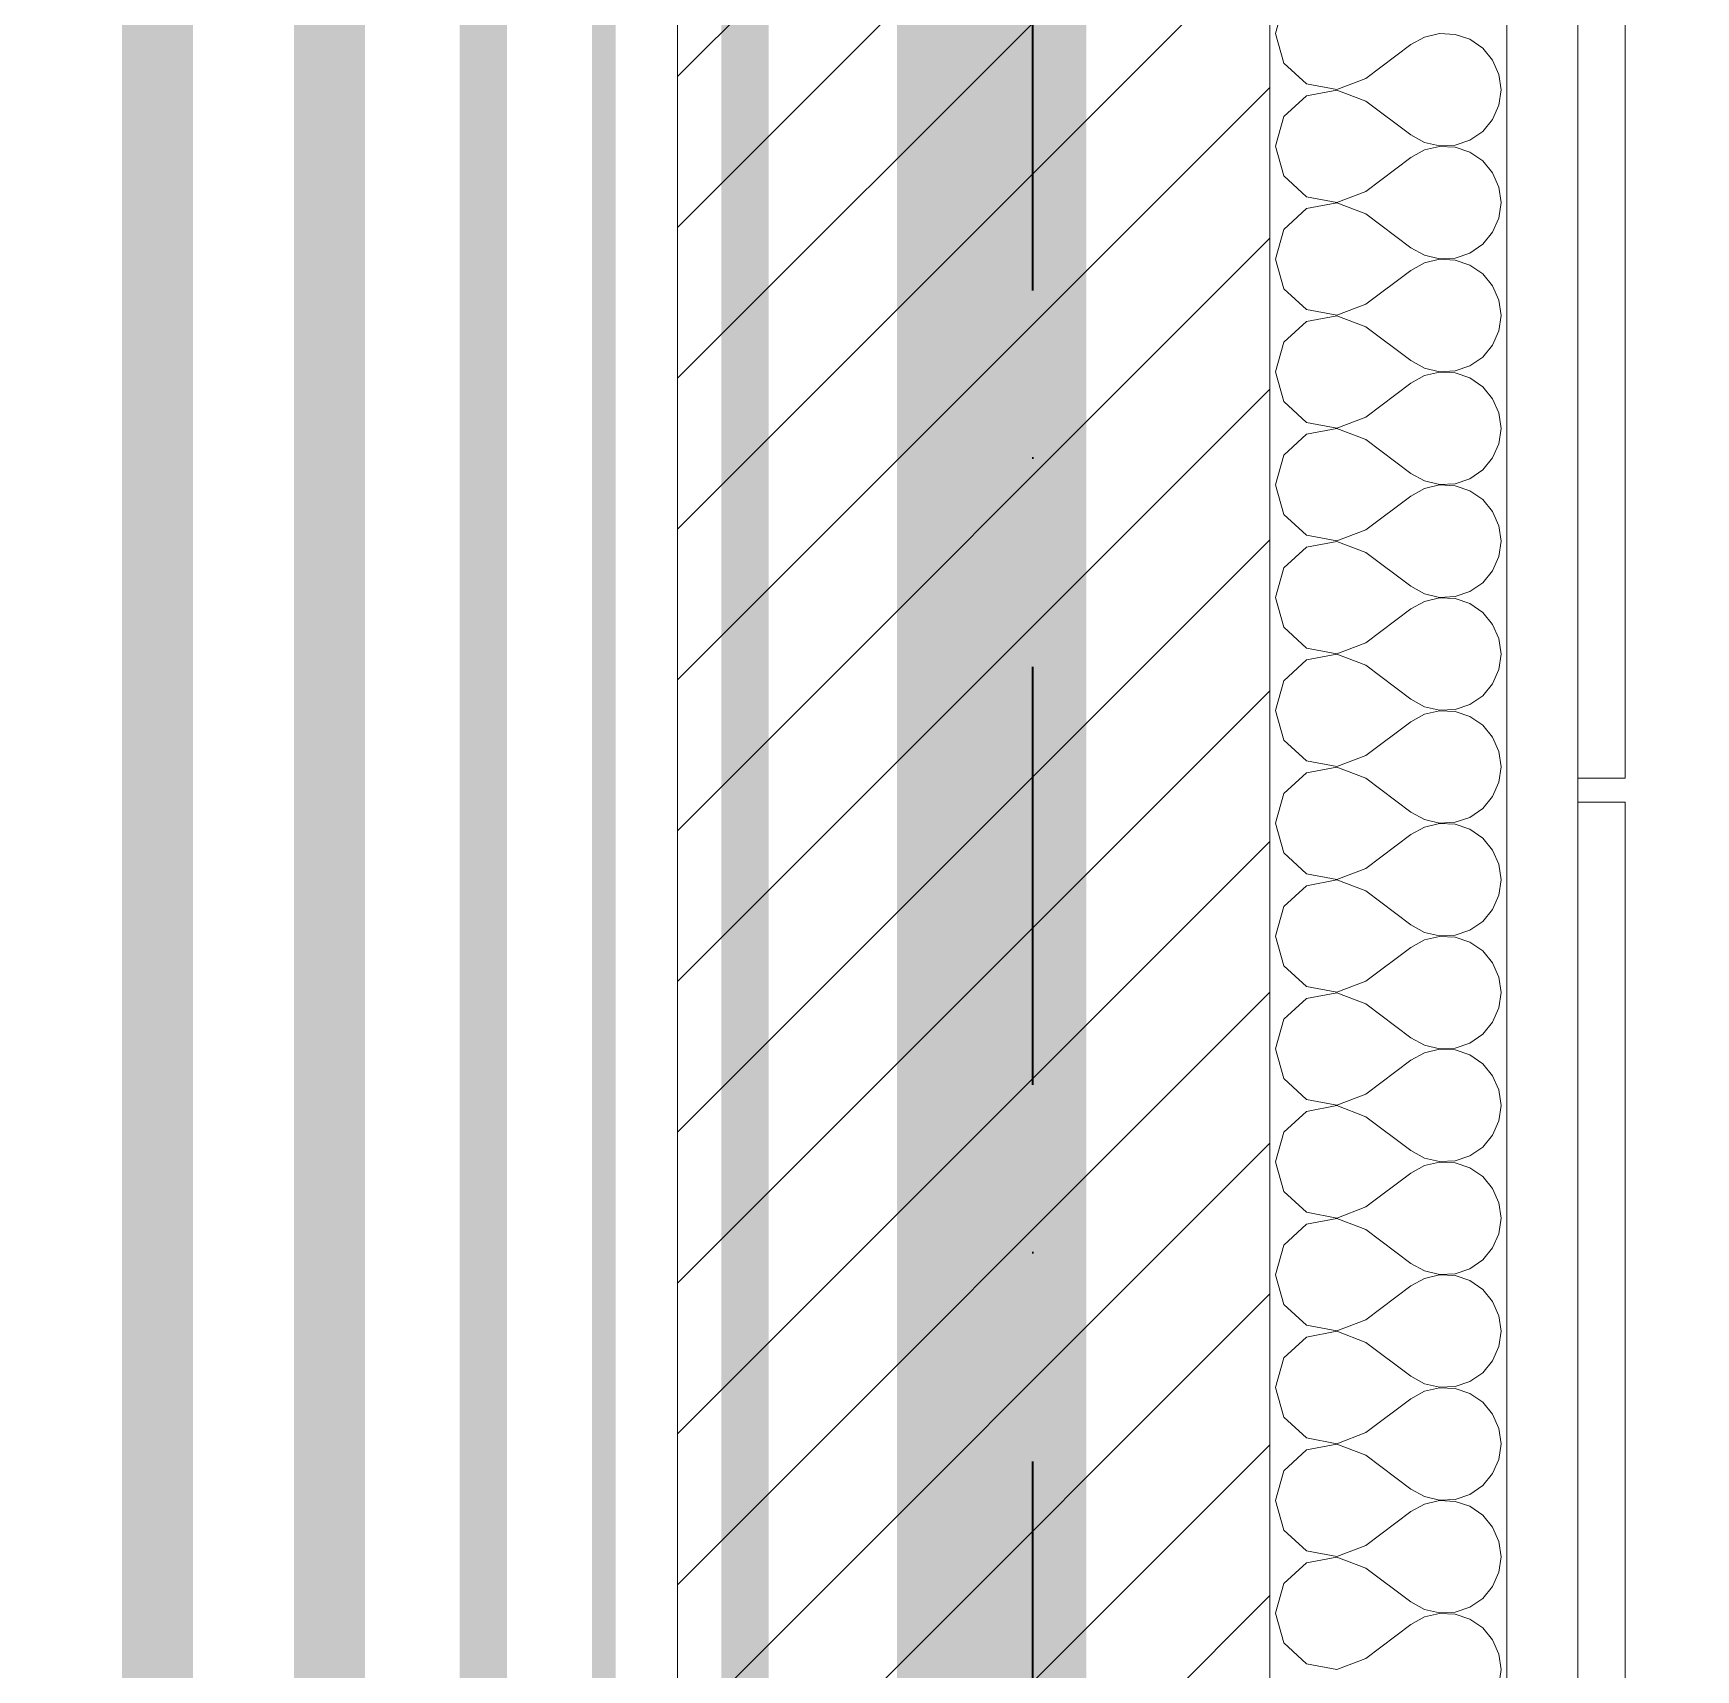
# Model space of a CAD drawing. Header units: millimetres. Extents: x 1322820 to 1391563, y 1051909 to 1098256.
# Drawn here: x 1361307 to 1362008, y 1081704 to 1082395 of the extents above; entities that cross this region are included whole.
import ezdxf
from ezdxf.enums import TextEntityAlignment as Align

# ---------------------------------------------------------------- set-up
doc = ezdxf.new("R2010")
doc.units = ezdxf.units.MM
doc.header["$MEASUREMENT"] = 0
doc.linetypes.add('Dot & Dashed', pattern=[335.138881, 176.388884, -88.194442, 0, -70.555556])
doc.linetypes.add('DUBLU_INTRERUPT', pattern=[1.093612, 0.529167, -0.211667, 0.141111, -0.211667])
doc.layers.get('0').update_dxf_attribs({"true_color": 0x787878})
for name, color, linetype, true_color in [('arhitectura - decoratii fatada', 7, 'Continuous', 0x787878), ('New_arhitectura - axe', 7, 'Continuous', 0x787878), ('New_rezistenta - pereti de rezistenta', 7, 'Continuous', 0x787878)]:
    doc.layers.add(name, color=color, linetype=linetype, true_color=true_color)
for name, color, linetype, lineweight, true_color in [('arhitectura - decoratii fatada_Pen_No__101', 7, 'Continuous', 13, 0x787878), ('New_arhitectura - axe_Pen_No__201', 7, 'Continuous', 35, 0x787878), ('New_arhitectura - suprafete DTAC_Pen_No__14', 7, 'Continuous', 18, 0x787878), ('New_rezistenta - pereti de rezistenta_Pen_No__1', 7, 'Continuous', 13, 0x787878), ('New_rezistenta - pereti de rezistenta_Pen_No__21', 7, 'Continuous', 20, 0x787878)]:
    doc.layers.add(name, color=color, linetype=linetype, lineweight=lineweight, true_color=true_color)
doc.layers.add('Circuite', color=7, linetype='Continuous', lineweight=25)
doc.layers.add('circuite iluminat vitali', color=1, linetype='Continuous')
doc.layers.add('circuite prize vitali', color=1, linetype='Continuous')
doc.styles.add('GENERATED_STYLE_1', font='arialbd.ttf')

# ---------------------------------------------------------------- blocks, each defined once
blk = doc.blocks.new('*X42', base_point=(1356235.24, 1078942.57))
at = {"layer": 'New_rezistenta - pereti de rezistenta_Pen_No__1', "color": 7, "linetype": 'Continuous', "lineweight": 13}
for p, q in [((1361834.48, 1082407.47), (1361830.92, 1082394.95)), ((1361830.92, 1082394.95), (1361834.48, 1082382.43)), ((1361869.01, 1082375.9), (1361888.06, 1082390.19)), ((1361893.81, 1082393.37), (1361888.06, 1082390.19)), ((1361900.21, 1082394.86), (1361893.81, 1082393.37)), ((1361906.77, 1082394.54), (1361900.21, 1082394.86)), ((1361913, 1082392.44), (1361906.77, 1082394.54)), ((1361918.41, 1082388.72), (1361913, 1082392.44)), ((1361834.48, 1082382.43), (1361844.08, 1082373.66)), ((1361922.6, 1082383.66), (1361918.41, 1082388.72)), ((1361925.25, 1082377.65), (1361922.6, 1082383.66)), ((1361856.87, 1082371.24), (1361869.01, 1082375.9)), ((1361926.16, 1082371.14), (1361925.25, 1082377.65)), ((1361844.08, 1082368.63), (1361834.48, 1082359.85)), ((1361844.08, 1082373.66), (1361856.87, 1082371.24)), ((1361856.87, 1082371.05), (1361844.08, 1082368.63)), ((1361869.01, 1082366.38), (1361856.87, 1082371.05)), ((1361925.25, 1082364.64), (1361926.16, 1082371.14)), ((1361869.01, 1082366.38), (1361888.06, 1082352.09)), ((1361922.6, 1082358.62), (1361925.25, 1082364.64)), ((1361834.48, 1082359.85), (1361830.92, 1082347.33)), ((1361918.41, 1082353.57), (1361922.6, 1082358.62)), ((1361830.92, 1082347.33), (1361834.48, 1082334.81)), ((1361888.06, 1082352.09), (1361893.81, 1082348.92)), ((1361893.81, 1082348.92), (1361900.21, 1082347.43)), ((1361900.21, 1082347.24), (1361893.81, 1082345.75)), ((1361900.21, 1082347.43), (1361906.77, 1082347.75)), ((1361906.77, 1082346.92), (1361900.21, 1082347.24)), ((1361906.77, 1082347.75), (1361913, 1082349.85)), ((1361913, 1082349.85), (1361918.41, 1082353.57)), ((1361869.01, 1082328.28), (1361888.06, 1082342.57)), ((1361893.81, 1082345.75), (1361888.06, 1082342.57)), ((1361913, 1082344.82), (1361906.77, 1082346.92)), ((1361918.41, 1082341.1), (1361913, 1082344.82)), ((1361922.6, 1082336.04), (1361918.41, 1082341.1)), ((1361834.48, 1082334.81), (1361844.08, 1082326.04)), ((1361925.25, 1082330.03), (1361922.6, 1082336.04)), ((1361856.87, 1082323.62), (1361869.01, 1082328.28)), ((1361926.16, 1082323.52), (1361925.25, 1082330.03)), ((1361844.08, 1082321.01), (1361834.48, 1082312.23)), ((1361844.08, 1082326.04), (1361856.87, 1082323.62)), ((1361856.87, 1082323.43), (1361844.08, 1082321.01)), ((1361869.01, 1082318.76), (1361856.87, 1082323.43)), ((1361925.25, 1082317.02), (1361926.16, 1082323.52)), ((1361834.48, 1082312.23), (1361830.92, 1082299.71)), ((1361869.01, 1082318.76), (1361888.06, 1082304.48)), ((1361922.6, 1082311.01), (1361925.25, 1082317.02)), ((1361913, 1082302.23), (1361918.41, 1082305.95)), ((1361918.41, 1082305.95), (1361922.6, 1082311.01)), ((1361830.92, 1082299.71), (1361834.48, 1082287.2)), ((1361888.06, 1082304.48), (1361893.81, 1082301.3)), ((1361893.81, 1082298.13), (1361888.06, 1082294.95)), ((1361893.81, 1082301.3), (1361900.21, 1082299.81)), ((1361900.21, 1082299.62), (1361893.81, 1082298.13)), ((1361900.21, 1082299.81), (1361906.77, 1082300.13)), ((1361906.77, 1082299.3), (1361900.21, 1082299.62)), ((1361906.77, 1082300.13), (1361913, 1082302.23)), ((1361913, 1082297.2), (1361906.77, 1082299.3)), ((1361869.01, 1082280.67), (1361888.06, 1082294.95)), ((1361918.41, 1082293.48), (1361913, 1082297.2)), ((1361922.6, 1082288.42), (1361918.41, 1082293.48)), ((1361834.48, 1082287.2), (1361844.08, 1082278.42)), ((1361925.25, 1082282.41), (1361922.6, 1082288.42)), ((1361844.08, 1082278.42), (1361856.87, 1082276)), ((1361856.87, 1082276), (1361869.01, 1082280.67)), ((1361926.16, 1082275.9), (1361925.25, 1082282.41)), ((1361844.08, 1082273.39), (1361834.48, 1082264.61)), ((1361856.87, 1082275.81), (1361844.08, 1082273.39)), ((1361869.01, 1082271.14), (1361856.87, 1082275.81)), ((1361869.01, 1082271.14), (1361888.06, 1082256.86)), ((1361925.25, 1082269.4), (1361926.16, 1082275.9)), ((1361834.48, 1082264.61), (1361830.92, 1082252.09)), ((1361918.41, 1082258.33), (1361922.6, 1082263.39)), ((1361922.6, 1082263.39), (1361925.25, 1082269.4)), ((1361888.06, 1082256.86), (1361893.81, 1082253.68)), ((1361913, 1082254.61), (1361918.41, 1082258.33)), ((1361830.92, 1082252.09), (1361834.48, 1082239.58)), ((1361893.81, 1082250.51), (1361888.06, 1082247.33)), ((1361893.81, 1082253.68), (1361900.21, 1082252.19)), ((1361900.21, 1082252), (1361893.81, 1082250.51)), ((1361900.21, 1082252.19), (1361906.77, 1082252.51)), ((1361906.77, 1082251.68), (1361900.21, 1082252)), ((1361906.77, 1082252.51), (1361913, 1082254.61)), ((1361913, 1082249.58), (1361906.77, 1082251.68)), ((1361918.41, 1082245.86), (1361913, 1082249.58)), ((1361869.01, 1082233.05), (1361888.06, 1082247.33)), ((1361922.6, 1082240.8), (1361918.41, 1082245.86)), ((1361834.48, 1082239.58), (1361844.08, 1082230.8)), ((1361925.25, 1082234.79), (1361922.6, 1082240.8)), ((1361844.08, 1082230.8), (1361856.87, 1082228.38)), ((1361856.87, 1082228.19), (1361844.08, 1082225.77)), ((1361856.87, 1082228.38), (1361869.01, 1082233.05)), ((1361869.01, 1082223.52), (1361856.87, 1082228.19)), ((1361926.16, 1082228.28), (1361925.25, 1082234.79)), ((1361925.25, 1082221.78), (1361926.16, 1082228.28)), ((1361844.08, 1082225.77), (1361834.48, 1082216.99)), ((1361869.01, 1082223.52), (1361888.06, 1082209.24)), ((1361922.6, 1082215.77), (1361925.25, 1082221.78)), ((1361834.48, 1082216.99), (1361830.92, 1082204.48)), ((1361918.41, 1082210.71), (1361922.6, 1082215.77)), ((1361888.06, 1082209.24), (1361893.81, 1082206.06)), ((1361906.77, 1082204.89), (1361913, 1082206.99)), ((1361913, 1082206.99), (1361918.41, 1082210.71)), ((1361830.92, 1082204.48), (1361834.48, 1082191.96)), ((1361893.81, 1082202.89), (1361888.06, 1082199.71)), ((1361893.81, 1082206.06), (1361900.21, 1082204.57)), ((1361900.21, 1082204.38), (1361893.81, 1082202.89)), ((1361900.21, 1082204.57), (1361906.77, 1082204.89)), ((1361906.77, 1082204.06), (1361900.21, 1082204.38)), ((1361913, 1082201.96), (1361906.77, 1082204.06)), ((1361918.41, 1082198.24), (1361913, 1082201.96)), ((1361869.01, 1082185.43), (1361888.06, 1082199.71)), ((1361922.6, 1082193.18), (1361918.41, 1082198.24)), ((1361925.25, 1082187.17), (1361922.6, 1082193.18)), ((1361834.48, 1082191.96), (1361844.08, 1082183.18)), ((1361926.16, 1082180.67), (1361925.25, 1082187.17)), ((1361844.08, 1082183.18), (1361856.87, 1082180.76)), ((1361856.87, 1082180.57), (1361844.08, 1082178.15)), ((1361856.87, 1082180.76), (1361869.01, 1082185.43)), ((1361869.01, 1082175.9), (1361856.87, 1082180.57)), ((1361925.25, 1082174.16), (1361926.16, 1082180.67)), ((1361844.08, 1082178.15), (1361834.48, 1082169.37)), ((1361869.01, 1082175.9), (1361888.06, 1082161.62)), ((1361922.6, 1082168.15), (1361925.25, 1082174.16)), ((1361834.48, 1082169.37), (1361830.92, 1082156.86)), ((1361918.41, 1082163.09), (1361922.6, 1082168.15)), ((1361888.06, 1082161.62), (1361893.81, 1082158.44)), ((1361893.81, 1082158.44), (1361900.21, 1082156.95)), ((1361906.77, 1082157.27), (1361913, 1082159.37)), ((1361913, 1082159.37), (1361918.41, 1082163.09)), ((1361830.92, 1082156.86), (1361834.48, 1082144.34)), ((1361869.01, 1082137.81), (1361888.06, 1082152.09)), ((1361893.81, 1082155.27), (1361888.06, 1082152.09)), ((1361900.21, 1082156.76), (1361893.81, 1082155.27)), ((1361900.21, 1082156.95), (1361906.77, 1082157.27)), ((1361906.77, 1082156.44), (1361900.21, 1082156.76)), ((1361913, 1082154.34), (1361906.77, 1082156.44)), ((1361918.41, 1082150.62), (1361913, 1082154.34)), ((1361834.48, 1082144.34), (1361844.08, 1082135.56)), ((1361922.6, 1082145.56), (1361918.41, 1082150.62)), ((1361925.25, 1082139.55), (1361922.6, 1082145.56)), ((1361856.87, 1082133.14), (1361869.01, 1082137.81)), ((1361926.16, 1082133.05), (1361925.25, 1082139.55)), ((1361844.08, 1082130.53), (1361834.48, 1082121.75)), ((1361844.08, 1082135.56), (1361856.87, 1082133.14)), ((1361856.87, 1082132.95), (1361844.08, 1082130.53)), ((1361869.01, 1082128.28), (1361856.87, 1082132.95)), ((1361925.25, 1082126.54), (1361926.16, 1082133.05)), ((1361869.01, 1082128.28), (1361888.06, 1082114)), ((1361922.6, 1082120.53), (1361925.25, 1082126.54)), ((1361834.48, 1082121.75), (1361830.92, 1082109.24)), ((1361918.41, 1082115.47), (1361922.6, 1082120.53)), ((1361830.92, 1082109.24), (1361834.48, 1082096.72)), ((1361888.06, 1082114), (1361893.81, 1082110.82)), ((1361893.81, 1082110.82), (1361900.21, 1082109.33)), ((1361900.21, 1082109.14), (1361893.81, 1082107.65)), ((1361900.21, 1082109.33), (1361906.77, 1082109.65)), ((1361906.77, 1082108.82), (1361900.21, 1082109.14)), ((1361906.77, 1082109.65), (1361913, 1082111.75)), ((1361913, 1082106.72), (1361906.77, 1082108.82)), ((1361913, 1082111.75), (1361918.41, 1082115.47)), ((1361869.01, 1082090.19), (1361888.06, 1082104.48)), ((1361893.81, 1082107.65), (1361888.06, 1082104.48)), ((1361918.41, 1082103), (1361913, 1082106.72)), ((1361922.6, 1082097.94), (1361918.41, 1082103)), ((1361834.48, 1082096.72), (1361844.08, 1082087.94)), ((1361925.25, 1082091.93), (1361922.6, 1082097.94)), ((1361844.08, 1082087.94), (1361856.87, 1082085.52)), ((1361856.87, 1082085.52), (1361869.01, 1082090.19)), ((1361926.16, 1082085.43), (1361925.25, 1082091.93)), ((1361844.08, 1082082.91), (1361834.48, 1082074.14)), ((1361856.87, 1082085.33), (1361844.08, 1082082.91)), ((1361869.01, 1082080.67), (1361856.87, 1082085.33)), ((1361869.01, 1082080.67), (1361888.06, 1082066.38)), ((1361925.25, 1082078.92), (1361926.16, 1082085.43)), ((1361834.48, 1082074.14), (1361830.92, 1082061.62)), ((1361922.6, 1082072.91), (1361925.25, 1082078.92)), ((1361913, 1082064.13), (1361918.41, 1082067.85)), ((1361918.41, 1082067.85), (1361922.6, 1082072.91)), ((1361830.92, 1082061.62), (1361834.48, 1082049.1)), ((1361888.06, 1082066.38), (1361893.81, 1082063.2)), ((1361893.81, 1082060.03), (1361888.06, 1082056.86)), ((1361893.81, 1082063.2), (1361900.21, 1082061.71)), ((1361900.21, 1082061.52), (1361893.81, 1082060.03)), ((1361900.21, 1082061.71), (1361906.77, 1082062.03)), ((1361906.77, 1082061.2), (1361900.21, 1082061.52)), ((1361906.77, 1082062.03), (1361913, 1082064.13)), ((1361913, 1082059.1), (1361906.77, 1082061.2)), ((1361869.01, 1082042.57), (1361888.06, 1082056.86)), ((1361918.41, 1082055.38), (1361913, 1082059.1)), ((1361922.6, 1082050.33), (1361918.41, 1082055.38)), ((1361834.48, 1082049.1), (1361844.08, 1082040.32)), ((1361925.25, 1082044.31), (1361922.6, 1082050.33)), ((1361844.08, 1082040.32), (1361856.87, 1082037.9)), ((1361856.87, 1082037.9), (1361869.01, 1082042.57)), ((1361926.16, 1082037.81), (1361925.25, 1082044.31)), ((1361844.08, 1082035.29), (1361834.48, 1082026.52)), ((1361856.87, 1082037.71), (1361844.08, 1082035.29)), ((1361869.01, 1082033.05), (1361856.87, 1082037.71)), ((1361869.01, 1082033.05), (1361888.06, 1082018.76)), ((1361925.25, 1082031.3), (1361926.16, 1082037.81)), ((1361834.48, 1082026.52), (1361830.92, 1082014)), ((1361918.41, 1082020.23), (1361922.6, 1082025.29)), ((1361922.6, 1082025.29), (1361925.25, 1082031.3)), ((1361888.06, 1082018.76), (1361893.81, 1082015.58)), ((1361913, 1082016.51), (1361918.41, 1082020.23)), ((1361830.92, 1082014), (1361834.48, 1082001.48)), ((1361893.81, 1082012.42), (1361888.06, 1082009.24)), ((1361893.81, 1082015.58), (1361900.21, 1082014.1)), ((1361900.21, 1082013.9), (1361893.81, 1082012.42)), ((1361900.21, 1082014.1), (1361906.77, 1082014.41)), ((1361906.77, 1082013.58), (1361900.21, 1082013.9)), ((1361906.77, 1082014.41), (1361913, 1082016.51)), ((1361913, 1082011.49), (1361906.77, 1082013.58)), ((1361918.41, 1082007.77), (1361913, 1082011.49)), ((1361869.01, 1081994.95), (1361888.06, 1082009.24)), ((1361922.6, 1082002.71), (1361918.41, 1082007.77)), ((1361834.48, 1082001.48), (1361844.08, 1081992.7)), ((1361925.25, 1081996.7), (1361922.6, 1082002.71)), ((1361926.16, 1081990.19), (1361925.25, 1081996.7)), ((1361844.08, 1081992.7), (1361856.87, 1081990.29)), ((1361856.87, 1081990.09), (1361844.08, 1081987.68)), ((1361856.87, 1081990.29), (1361869.01, 1081994.95)), ((1361869.01, 1081985.43), (1361856.87, 1081990.09)), ((1361925.25, 1081983.68), (1361926.16, 1081990.19)), ((1361844.08, 1081987.68), (1361834.48, 1081978.9)), ((1361869.01, 1081985.43), (1361888.06, 1081971.14)), ((1361922.6, 1081977.67), (1361925.25, 1081983.68)), ((1361834.48, 1081978.9), (1361830.92, 1081966.38)), ((1361918.41, 1081972.61), (1361922.6, 1081977.67)), ((1361888.06, 1081971.14), (1361893.81, 1081967.96)), ((1361906.77, 1081966.79), (1361913, 1081968.89)), ((1361913, 1081968.89), (1361918.41, 1081972.61)), ((1361830.92, 1081966.38), (1361834.48, 1081953.86)), ((1361869.01, 1081947.33), (1361888.06, 1081961.62)), ((1361893.81, 1081964.8), (1361888.06, 1081961.62)), ((1361893.81, 1081967.96), (1361900.21, 1081966.48)), ((1361900.21, 1081966.28), (1361893.81, 1081964.8)), ((1361900.21, 1081966.48), (1361906.77, 1081966.79)), ((1361906.77, 1081965.97), (1361900.21, 1081966.28)), ((1361913, 1081963.87), (1361906.77, 1081965.97)), ((1361918.41, 1081960.15), (1361913, 1081963.87)), ((1361922.6, 1081955.09), (1361918.41, 1081960.15)), ((1361925.25, 1081949.08), (1361922.6, 1081955.09)), ((1361834.48, 1081953.86), (1361844.08, 1081945.08)), ((1361856.87, 1081942.67), (1361869.01, 1081947.33)), ((1361926.16, 1081942.57), (1361925.25, 1081949.08)), ((1361844.08, 1081945.08), (1361856.87, 1081942.67)), ((1361856.87, 1081942.47), (1361844.08, 1081940.06)), ((1361869.01, 1081937.81), (1361856.87, 1081942.47)), ((1361925.25, 1081936.06), (1361926.16, 1081942.57)), ((1361844.08, 1081940.06), (1361834.48, 1081931.28)), ((1361869.01, 1081937.81), (1361888.06, 1081923.52)), ((1361922.6, 1081930.05), (1361925.25, 1081936.06)), ((1361834.48, 1081931.28), (1361830.92, 1081918.76)), ((1361918.41, 1081924.99), (1361922.6, 1081930.05)), ((1361888.06, 1081923.52), (1361893.81, 1081920.34)), ((1361893.81, 1081920.34), (1361900.21, 1081918.86)), ((1361900.21, 1081918.86), (1361906.77, 1081919.18)), ((1361906.77, 1081919.18), (1361913, 1081921.27)), ((1361913, 1081921.27), (1361918.41, 1081924.99)), ((1361830.92, 1081918.76), (1361834.48, 1081906.24)), ((1361869.01, 1081899.71), (1361888.06, 1081914)), ((1361893.81, 1081917.18), (1361888.06, 1081914)), ((1361900.21, 1081918.66), (1361893.81, 1081917.18)), ((1361906.77, 1081918.35), (1361900.21, 1081918.66)), ((1361913, 1081916.25), (1361906.77, 1081918.35)), ((1361918.41, 1081912.53), (1361913, 1081916.25)), ((1361922.6, 1081907.47), (1361918.41, 1081912.53)), ((1361834.48, 1081906.24), (1361844.08, 1081897.46)), ((1361925.25, 1081901.46), (1361922.6, 1081907.47)), ((1361856.87, 1081895.05), (1361869.01, 1081899.71)), ((1361926.16, 1081894.95), (1361925.25, 1081901.46)), ((1361844.08, 1081892.44), (1361834.48, 1081883.66)), ((1361844.08, 1081897.46), (1361856.87, 1081895.05)), ((1361856.87, 1081894.86), (1361844.08, 1081892.44)), ((1361869.01, 1081890.19), (1361856.87, 1081894.86)), ((1361925.25, 1081888.44), (1361926.16, 1081894.95)), ((1361869.01, 1081890.19), (1361888.06, 1081875.9)), ((1361922.6, 1081882.43), (1361925.25, 1081888.44)), ((1361834.48, 1081883.66), (1361830.92, 1081871.14)), ((1361913, 1081873.66), (1361918.41, 1081877.38)), ((1361918.41, 1081877.38), (1361922.6, 1081882.43)), ((1361830.92, 1081871.14), (1361834.48, 1081858.62)), ((1361888.06, 1081875.9), (1361893.81, 1081872.72)), ((1361893.81, 1081872.72), (1361900.21, 1081871.24)), ((1361900.21, 1081871.05), (1361893.81, 1081869.56)), ((1361900.21, 1081871.24), (1361906.77, 1081871.56)), ((1361906.77, 1081870.73), (1361900.21, 1081871.05)), ((1361906.77, 1081871.56), (1361913, 1081873.66)), ((1361913, 1081868.63), (1361906.77, 1081870.73)), ((1361869.01, 1081852.09), (1361888.06, 1081866.38)), ((1361893.81, 1081869.56), (1361888.06, 1081866.38)), ((1361918.41, 1081864.91), (1361913, 1081868.63)), ((1361922.6, 1081859.85), (1361918.41, 1081864.91)), ((1361834.48, 1081858.62), (1361844.08, 1081849.85)), ((1361925.25, 1081853.84), (1361922.6, 1081859.85)), ((1361844.08, 1081849.85), (1361856.87, 1081847.43)), ((1361856.87, 1081847.43), (1361869.01, 1081852.09)), ((1361926.16, 1081847.33), (1361925.25, 1081853.84)), ((1361844.08, 1081844.82), (1361834.48, 1081836.04)), ((1361856.87, 1081847.24), (1361844.08, 1081844.82)), ((1361869.01, 1081842.57), (1361856.87, 1081847.24)), ((1361869.01, 1081842.57), (1361888.06, 1081828.28)), ((1361925.25, 1081840.83), (1361926.16, 1081847.33)), ((1361834.48, 1081836.04), (1361830.92, 1081823.52)), ((1361922.6, 1081834.81), (1361925.25, 1081840.83)), ((1361888.06, 1081828.28), (1361893.81, 1081825.11)), ((1361913, 1081826.04), (1361918.41, 1081829.76)), ((1361918.41, 1081829.76), (1361922.6, 1081834.81)), ((1361830.92, 1081823.52), (1361834.48, 1081811.01)), ((1361893.81, 1081821.94), (1361888.06, 1081818.76)), ((1361893.81, 1081825.11), (1361900.21, 1081823.62)), ((1361900.21, 1081823.43), (1361893.81, 1081821.94)), ((1361900.21, 1081823.62), (1361906.77, 1081823.94)), ((1361906.77, 1081823.11), (1361900.21, 1081823.43)), ((1361906.77, 1081823.94), (1361913, 1081826.04)), ((1361913, 1081821.01), (1361906.77, 1081823.11)), ((1361918.41, 1081817.29), (1361913, 1081821.01)), ((1361869.01, 1081804.48), (1361888.06, 1081818.76)), ((1361922.6, 1081812.23), (1361918.41, 1081817.29)), ((1361834.48, 1081811.01), (1361844.08, 1081802.23)), ((1361925.25, 1081806.22), (1361922.6, 1081812.23)), ((1361844.08, 1081802.23), (1361856.87, 1081799.81)), ((1361856.87, 1081799.81), (1361869.01, 1081804.48)), ((1361926.16, 1081799.71), (1361925.25, 1081806.22)), ((1361844.08, 1081797.2), (1361834.48, 1081788.42)), ((1361856.87, 1081799.62), (1361844.08, 1081797.2)), ((1361869.01, 1081794.95), (1361856.87, 1081799.62)), ((1361869.01, 1081794.95), (1361888.06, 1081780.67)), ((1361922.6, 1081787.2), (1361925.25, 1081793.21)), ((1361925.25, 1081793.21), (1361926.16, 1081799.71)), ((1361834.48, 1081788.42), (1361830.92, 1081775.9)), ((1361918.41, 1081782.14), (1361922.6, 1081787.2)), ((1361888.06, 1081780.67), (1361893.81, 1081777.49)), ((1361913, 1081778.42), (1361918.41, 1081782.14)), ((1361830.92, 1081775.9), (1361834.48, 1081763.39)), ((1361893.81, 1081774.32), (1361888.06, 1081771.14)), ((1361893.81, 1081777.49), (1361900.21, 1081776)), ((1361900.21, 1081775.81), (1361893.81, 1081774.32)), ((1361900.21, 1081776), (1361906.77, 1081776.32)), ((1361906.77, 1081775.49), (1361900.21, 1081775.81)), ((1361906.77, 1081776.32), (1361913, 1081778.42)), ((1361913, 1081773.39), (1361906.77, 1081775.49)), ((1361918.41, 1081769.67), (1361913, 1081773.39)), ((1361869.01, 1081756.86), (1361888.06, 1081771.14)), ((1361922.6, 1081764.61), (1361918.41, 1081769.67)), ((1361834.48, 1081763.39), (1361844.08, 1081754.61)), ((1361925.25, 1081758.6), (1361922.6, 1081764.61)), ((1361926.16, 1081752.09), (1361925.25, 1081758.6)), ((1361844.08, 1081754.61), (1361856.87, 1081752.19)), ((1361856.87, 1081752), (1361844.08, 1081749.58)), ((1361856.87, 1081752.19), (1361869.01, 1081756.86)), ((1361869.01, 1081747.33), (1361856.87, 1081752)), ((1361925.25, 1081745.59), (1361926.16, 1081752.09)), ((1361844.08, 1081749.58), (1361834.48, 1081740.8)), ((1361869.01, 1081747.33), (1361888.06, 1081733.05)), ((1361922.6, 1081739.58), (1361925.25, 1081745.59)), ((1361834.48, 1081740.8), (1361830.92, 1081728.28)), ((1361918.41, 1081734.52), (1361922.6, 1081739.58)), ((1361888.06, 1081733.05), (1361893.81, 1081729.87)), ((1361893.81, 1081729.87), (1361900.21, 1081728.38)), ((1361906.77, 1081728.7), (1361913, 1081730.8)), ((1361913, 1081730.8), (1361918.41, 1081734.52)), ((1361830.92, 1081728.28), (1361834.48, 1081715.77)), ((1361869.01, 1081709.24), (1361888.06, 1081723.52)), ((1361893.81, 1081726.7), (1361888.06, 1081723.52)), ((1361900.21, 1081728.19), (1361893.81, 1081726.7)), ((1361900.21, 1081728.38), (1361906.77, 1081728.7)), ((1361906.77, 1081727.87), (1361900.21, 1081728.19)), ((1361913, 1081725.77), (1361906.77, 1081727.87)), ((1361918.41, 1081722.05), (1361913, 1081725.77)), ((1361834.48, 1081715.77), (1361844.08, 1081706.99)), ((1361922.6, 1081716.99), (1361918.41, 1081722.05)), ((1361925.25, 1081710.98), (1361922.6, 1081716.99)), ((1361856.87, 1081704.57), (1361869.01, 1081709.24)), ((1361926.16, 1081704.48), (1361925.25, 1081710.98)), ((1361844.08, 1081706.99), (1361856.87, 1081704.57)), ((1361925.25, 1081697.97), (1361926.16, 1081704.48))]:
    blk.add_line(p, q, dxfattribs=at)
blk = doc.blocks.new('Wall_13_1', base_point=(1361578.54, 1078980.6))
at = {"layer": 'New_rezistenta - pereti de rezistenta', "linetype": 'Continuous', "lineweight": 0, "true_color": 0x000000}
h = blk.add_hatch(dxfattribs=at)
h.set_pattern_fill('BETON_ARMAT_0001', color=18, style=0, pattern_type=2)
h.set_pattern_definition([(45, (1356235.236, 1078942.57), (-31.8198, 31.8198), [])])
h.paths.add_polyline_path([(1361593.54, 1083070.6), (1361578.54, 1083070.6), (1361578.54, 1078980.6), (1361828.54, 1078980.6), (1361828.54, 1083070.6), (1361708.54, 1083070.6)])
at = {"layer": 'New_rezistenta - pereti de rezistenta_Pen_No__21', "color": 7, "linetype": 'Continuous', "lineweight": 20}
for p, q in [((1361828.54, 1078980.6), (1361828.54, 1083070.6)), ((1361928.54, 1078730.6), (1361928.54, 1083070.6))]:
    blk.add_line(p, q, dxfattribs=at)
at = {"layer": 'New_rezistenta - pereti de rezistenta_Pen_No__21', "color": 7, "linetype": 'Continuous', "lineweight": 20, "flags": 128}
for points in [[(1361578.54, 1083070.6), (1361578.54, 1078980.6)], [(1361958.54, 1078600.6), (1361958.54, 1083070.6)]]:
    blk.add_lwpolyline(points, dxfattribs=at)
at = {"layer": 'New_rezistenta - pereti de rezistenta', "color": 7, "lineweight": 20}
blk.add_blockref('*X42', (1356235.24, 1078942.57), dxfattribs=at)
blk = doc.blocks.new('Wall_186_1', base_point=(1361978.54, 1080070.6))
at = {"layer": 'arhitectura - decoratii fatada_Pen_No__101', "color": 253, "linetype": 'Continuous', "lineweight": 13, "flags": 128}
for points in [[(1361978.54, 1082070.6), (1361958.54, 1082070.6)], [(1361958.54, 1082070.6), (1361958.54, 1080070.6)], [(1361978.54, 1080070.6), (1361978.54, 1082070.6)]]:
    blk.add_lwpolyline(points, dxfattribs=at)
blk = doc.blocks.new('Wall_187_1', base_point=(1361978.54, 1080070.6))
at = {"layer": 'arhitectura - decoratii fatada_Pen_No__101', "color": 253, "linetype": 'Continuous', "lineweight": 13, "flags": 128}
for points in [[(1361978.54, 1082070.6), (1361958.54, 1082070.6)], [(1361958.54, 1082070.6), (1361958.54, 1080070.6)], [(1361978.54, 1080070.6), (1361978.54, 1082070.6)]]:
    blk.add_lwpolyline(points, dxfattribs=at)
blk = doc.blocks.new('Wall_188_1', base_point=(1361978.54, 1080070.6))
at = {"layer": 'arhitectura - decoratii fatada_Pen_No__101', "color": 253, "linetype": 'Continuous', "lineweight": 13, "flags": 128}
for points in [[(1361978.54, 1082070.6), (1361958.54, 1082070.6)], [(1361958.54, 1082070.6), (1361958.54, 1080070.6)], [(1361978.54, 1080070.6), (1361978.54, 1082070.6)]]:
    blk.add_lwpolyline(points, dxfattribs=at)
blk = doc.blocks.new('Wall_189_1', base_point=(1361978.54, 1082080.6))
at = {"layer": 'arhitectura - decoratii fatada_Pen_No__101', "color": 253, "linetype": 'Continuous', "lineweight": 13, "flags": 128}
for points in [[(1361978.54, 1083060.6), (1361958.54, 1083060.6)], [(1361958.54, 1083060.6), (1361958.54, 1082080.6)], [(1361978.54, 1082080.6), (1361978.54, 1083060.6)], [(1361958.54, 1082080.6), (1361978.54, 1082080.6)]]:
    blk.add_lwpolyline(points, dxfattribs=at)
blk = doc.blocks.new('Wall_190_1', base_point=(1361978.54, 1082080.6))
at = {"layer": 'arhitectura - decoratii fatada_Pen_No__101', "color": 253, "linetype": 'Continuous', "lineweight": 13, "flags": 128}
for points in [[(1361978.54, 1083060.6), (1361958.54, 1083060.6)], [(1361958.54, 1083060.6), (1361958.54, 1082080.6)], [(1361978.54, 1082080.6), (1361978.54, 1083060.6)], [(1361958.54, 1082080.6), (1361978.54, 1082080.6)]]:
    blk.add_lwpolyline(points, dxfattribs=at)
blk = doc.blocks.new('Wall_191_1', base_point=(1361978.54, 1082080.6))
at = {"layer": 'arhitectura - decoratii fatada_Pen_No__101', "color": 253, "linetype": 'Continuous', "lineweight": 13, "flags": 128}
for points in [[(1361978.54, 1083060.6), (1361958.54, 1083060.6)], [(1361958.54, 1083060.6), (1361958.54, 1082080.6)], [(1361978.54, 1082080.6), (1361978.54, 1083060.6)], [(1361958.54, 1082080.6), (1361978.54, 1082080.6)]]:
    blk.add_lwpolyline(points, dxfattribs=at)
blk = doc.blocks.new('Standard grid marker')
at = {"layer": 'New_arhitectura - axe_Pen_No__201', "linetype": 'Dot & Dashed', "lineweight": 35}
blk.add_line((1000, 0), (43349.95, 0), dxfattribs=at)
at = {"layer": 'New_arhitectura - axe_Pen_No__201', "lineweight": 35, "style": 'GENERATED_STYLE_1'}
for tag, p in [('AC_MarkerText_1_0', (-106.07, 7.14)), ('AC_MarkerText_1_1', (44456.02, 7.14))]:
    blk.add_attdef(tag, text='', height=125, rotation=270, dxfattribs=at).set_placement(p, align=Align.MIDDLE_CENTER)
blk = doc.blocks.new('terasa')
at = {"layer": 'New_arhitectura - suprafete DTAC_Pen_No__14', "linetype": 'Continuous', "lineweight": 18, "flags": 128}
blk.add_lwpolyline([(1361578.539, 1079220.6), (1361578.539, 1082870.6), (1357078.539, 1082870.6), (1357078.539, 1079975.6), (1357378.539, 1079975.6), (1357378.539, 1079220.6)], close=True, dxfattribs=at)
at = {"layer": 'arhitectura - decoratii fatada', "lineweight": 20}
for name, p in [('Wall_189_1', (1361978.539, 1082080.6)), ('Wall_190_1', (1361978.539, 1082080.6)), ('Wall_191_1', (1361978.539, 1082080.6)), ('Wall_186_1', (1361978.539, 1080070.6)), ('Wall_187_1', (1361978.539, 1080070.6)), ('Wall_188_1', (1361978.539, 1080070.6))]:
    blk.add_blockref(name, p, dxfattribs=at)
at = {"layer": 'New_arhitectura - axe', "linetype": 'Continuous', "lineweight": 13, "zscale": 1000, "rotation": 90}
blk.add_blockref('Standard grid marker', (1361728.517, 1052120.65), dxfattribs=at)
at = {"layer": 'New_rezistenta - pereti de rezistenta', "lineweight": 20}
blk.add_blockref('Wall_13_1', (1361578.539, 1078980.6), dxfattribs=at)

msp = doc.modelspace()

# ---------------------------------------------------------------- block references
msp.add_blockref('terasa', (0, 0))

# ---------------------------------------------------------------- next in the draw order: linework, layer by layer
at = {"layer": 'Circuite', "linetype": 'DUBLU_INTRERUPT', "lineweight": 20, "ltscale": 1000, "const_width": 10}
msp.add_lwpolyline([(1351361.91, 1085092.15), (1351361.91, 1083515.38), (1351716.92, 1083515.38), (1351716.92, 1083515.38), (1351716.92, 1083061.57), (1361547.42, 1083061.57), (1361547.42, 1081067.39), (1361547.42, 1081067.39), (1361547.42, 1081067.39), (1361547.42, 1081067.39)], dxfattribs=at)
at = {"layer": 'circuite iluminat vitali', "lineweight": 20, "const_width": 20}
for points in [[(1361496.62, 1081063.91), (1361496.62, 1081063.91), (1361496.62, 1081063.91), (1361496.62, 1081063.91), (1361496.62, 1083318.62), (1361496.62, 1083318.62), (1351919.68, 1083318.62), (1351919.68, 1084794.91), (1350968.88, 1084794.91)], [(1361574.6, 1081020.84), (1361607.05, 1081020.84), (1361607.05, 1083222.21), (1362204.31, 1083222.21), (1362204.31, 1078505.13), (1346202.66, 1078505.13), (1346202.66, 1079609.66), (1345979.54, 1079609.66), (1345979.54, 1079609.66), (1345979.54, 1079609.66)]]:
    msp.add_lwpolyline(points, dxfattribs=at)
at = {"layer": 'circuite prize vitali', "lineweight": 20}
for points, const_width in [([(1351860.95, 1086778.95), (1351860.95, 1086778.95), (1351860.95, 1083259.17), (1361431.7, 1083259.17), (1361431.7, 1081065.88), (1361431.7, 1081065.88), (1361431.7, 1081065.88), (1361431.7, 1081065.88)], 30), ([(1362084.56, 1085484.47), (1361711.14, 1085259.8), (1361711.14, 1078579.15), (1356960.36, 1068322.59), (1356960.36, 1068322.59), (1356960.36, 1068322.59), (1356960.36, 1068322.59), (1356960.36, 1068322.59), (1356960.36, 1068322.59), (1356960.36, 1068322.59), (1355730.22, 1068322.59)], 80), ([(1348977.82, 1083194.51), (1348977.82, 1083194.51), (1361359.08, 1083194.51), (1361359.08, 1081063.53), (1361359.08, 1081063.53), (1361359.08, 1081063.53), (1361359.08, 1081063.53)], 30)]:
    msp.add_lwpolyline(points, dxfattribs=dict(at, const_width=const_width))

doc.saveas('drawing.dxf')
